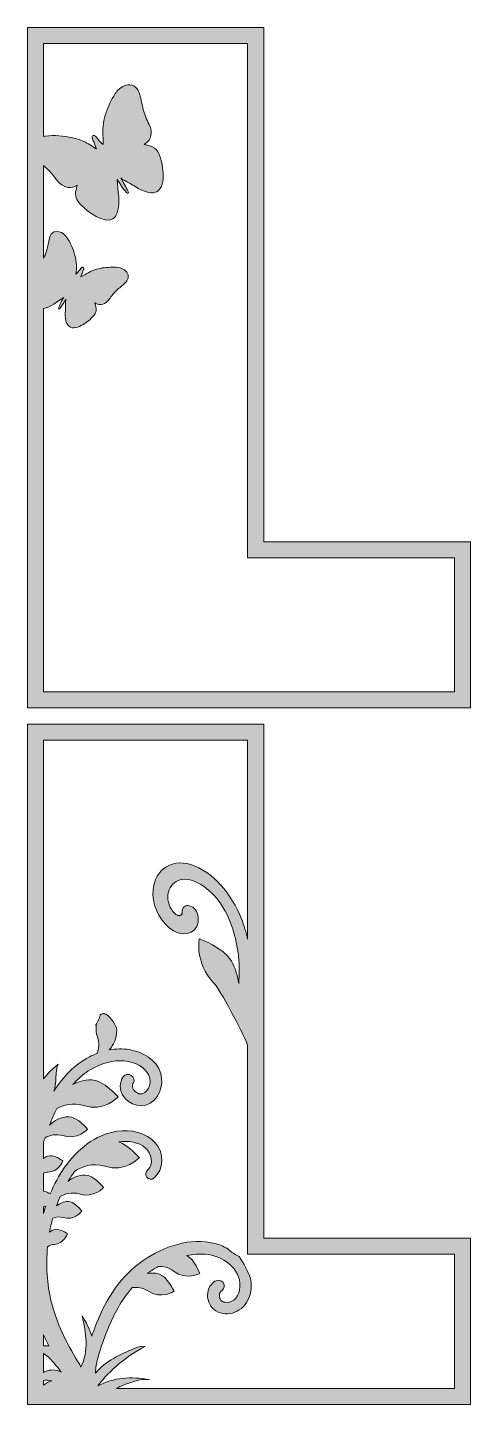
# Model space of a CAD drawing. Header units: millimetres. Extents: x 17 to 550, y -274 to -8.
# Drawn here: x 466.8 to 549.6, y -265.4 to -8.4 of the extents above; entities that cross this region are included whole.
import ezdxf

# ---------------------------------------------------------------- set-up
doc = ezdxf.new("R2010")
doc.units = ezdxf.units.MM
doc.header["$MEASUREMENT"] = 0
doc.layers.add('Layer 1', color=7, linetype='Continuous')
doc.layers.add('Layer 7', color=7, linetype='Continuous')

msp = doc.modelspace()

# ---------------------------------------------------------------- hatches: boundary and pattern name
at = {"layer": 'Layer 1'}
h = msp.add_hatch(color=1, dxfattribs=at)
h.dxf.hatch_style = 2
h.paths.add_polyline_path([(510.94, -234.33), (510.94, -138.36), (466.81, -138.36), (466.81, -265.36), (549.58, -265.36), (549.58, -234.33)])
edge = h.paths.add_edge_path()
edge.add_spline(control_points=[(469.81, -228.49), (469.96, -228.44), (470.09, -228.39), (470.22, -228.32), (470.07, -228.77), (469.94, -229.23), (469.81, -229.69), (469.81, -229.69), (469.81, -228.49), (469.81, -228.49)], knot_values=[0, 0, 0, 0, 1, 1, 1, 2, 2, 2, 3, 3, 3, 3], degree=3, periodic=1)
edge = h.paths.add_edge_path()
edge.add_spline(control_points=[(469.81, -252.38), (470.12, -253.06), (470.44, -253.74), (470.79, -254.41), (470.46, -254.39), (470.14, -254.39), (469.81, -254.41), (469.81, -254.41), (469.81, -252.38), (469.81, -252.38)], knot_values=[0, 0, 0, 0, 1, 1, 1, 2, 2, 2, 3, 3, 3, 3], degree=3, periodic=1)
edge = h.paths.add_edge_path()
edge.add_spline(control_points=[(469.81, -261.75), (469.81, -261.75), (469.81, -260.88), (469.81, -260.88), (470.32, -260.79), (470.84, -260.81), (471.33, -260.93), (470.78, -261.12), (470.27, -261.4), (469.81, -261.75)], knot_values=[0, 0, 0, 0, 1, 1, 1, 2, 2, 2, 3, 3, 3, 3], degree=3, periodic=1)
edge = h.paths.add_edge_path()
edge.add_spline(control_points=[(470.1, -259.22), (470, -259.26), (469.91, -259.32), (469.81, -259.37), (469.81, -259.37), (469.81, -255.84), (469.81, -255.84), (469.96, -255.96), (470.13, -256.09), (470.31, -256.23), (471.4, -257.08), (472.25, -258.2), (473.07, -259.31), (472.17, -258.83), (471.04, -258.79), (470.1, -259.22)], knot_values=[0, 0, 0, 0, 1, 1, 1, 2, 2, 2, 3, 3, 3, 4, 4, 4, 5, 5, 5, 5], degree=3, periodic=1)
edge = h.paths.add_edge_path()
edge.add_spline(control_points=[(546.58, -262.36), (546.58, -262.36), (483.37, -262.36), (483.37, -262.36), (483.69, -262.21), (484, -262.06), (484.32, -261.94), (485.74, -261.37), (487.96, -260.45), (489.52, -260.73), (486.29, -260.14), (482.81, -260.29), (479.96, -261.91), (482.3, -258.82), (485.35, -256.27), (488.82, -254.53), (488.18, -254.33), (487.5, -254.6), (486.88, -254.86), (484.18, -256), (481.41, -257.27), (479.5, -259.49), (479.5, -259.46), (479.5, -259.42), (479.5, -259.39), (479.55, -258.52), (479.71, -257.66), (479.92, -256.81), (480.47, -254.65), (481.29, -252.57), (482.16, -250.52), (483.24, -247.99), (484.59, -245.59), (486.36, -243.56), (487.25, -243.45), (488.33, -243.53), (489.32, -244.18), (491.81, -245.81), (494.22, -244.24), (494.22, -244.24), (494.22, -244.24), (492.89, -241.42), (491.35, -241), (490.61, -240.8), (489.9, -240.78), (489.24, -240.89), (489.28, -240.86), (489.32, -240.83), (489.36, -240.8), (489.95, -240.37), (490.57, -239.99), (491.21, -239.63), (492.1, -239.58), (493.17, -239.75), (494.11, -240.47), (496.46, -242.29), (498.99, -240.9), (498.99, -240.9), (498.99, -240.9), (497.99, -238.28), (496.6, -237.56), (497.72, -237.32), (498.87, -237.21), (500.02, -237.32), (503.18, -237.61), (506.63, -239.85), (506.51, -243.36), (506.46, -244.92), (505.4, -246.57), (503.75, -246.29), (503.43, -246.24), (503.19, -246.14), (502.95, -245.9), (502.97, -245.9), (502.8, -245.69), (502.78, -245.64), (502.85, -245.77), (502.71, -245.37), (502.7, -245.38), (502.68, -245.28), (502.66, -245.17), (502.66, -245.07), (502.66, -245.06), (502.66, -245), (502.66, -244.97), (502.67, -244.91), (502.67, -244.85), (502.68, -244.79), (502.69, -244.74), (502.7, -244.71), (502.7, -244.7), (502.7, -244.68), (502.71, -244.66), (502.72, -244.63), (502.75, -244.57), (502.77, -244.52), (502.8, -244.46), (502.81, -244.44), (502.83, -244.42), (502.84, -244.41), (502.89, -244.34), (502.94, -244.26), (503, -244.2), (503.02, -244.19), (503.05, -244.17), (503.09, -244.14), (503.57, -243.79), (503.7, -243.1), (503.35, -242.62), (502.99, -242.11), (502.33, -242.07), (501.83, -242.37), (500.79, -242.98), (500.33, -244.26), (500.47, -245.42), (500.61, -246.6), (501.33, -247.62), (502.42, -248.12), (503.53, -248.62), (504.88, -248.52), (505.96, -247.97), (507.15, -247.36), (507.97, -246.27), (508.35, -245), (508.66, -243.97), (508.69, -242.9), (508.48, -241.87), (507.94, -240.39), (507.28, -238.99), (506.37, -237.76), (505.88, -237.5), (505.39, -237.23), (504.94, -236.92), (504.67, -236.73), (504.43, -236.52), (504.21, -236.29), (503.45, -235.86), (502.63, -235.52), (501.77, -235.29), (497.23, -234.1), (492.2, -235.91), (488.45, -238.47), (484.3, -241.32), (481.52, -245.59), (479.71, -250.21), (479.4, -250.99), (479.09, -251.81), (478.8, -252.64), (478.44, -251.27), (477.74, -250.01), (477.02, -248.8), (477.39, -250.41), (477.72, -252.04), (477.75, -253.7), (477.79, -255.3), (477.52, -256.94), (476.79, -258.37), (476.75, -258.29), (476.71, -258.22), (476.66, -258.15), (476.56, -257.84), (476.37, -257.56), (476.16, -257.3), (474.08, -253.8), (472.22, -250.19), (471.26, -246.18), (470.45, -242.85), (470.23, -239.35), (470.56, -235.92), (470.9, -235.68), (471.31, -235.5), (471.79, -235.48), (473.61, -235.43), (474.28, -233.48), (474.28, -233.48), (474.28, -233.48), (472.63, -232.35), (471.71, -232.74), (471.41, -232.86), (471.15, -233.03), (470.93, -233.23), (471.09, -232.35), (471.28, -231.46), (471.52, -230.59), (472.08, -230.37), (472.74, -230.26), (473.42, -230.48), (475.47, -231.13), (476.97, -229.28), (476.97, -229.28), (476.97, -229.28), (475.56, -227.4), (474.38, -227.46), (473.55, -227.5), (472.83, -227.84), (472.23, -228.31), (472.44, -227.72), (472.68, -227.13), (472.93, -226.55), (473.79, -226.07), (475.06, -225.63), (476.45, -226.07), (479.18, -226.96), (481.04, -224.84), (481.04, -224.84), (481.04, -224.84), (479.09, -222.54), (477.55, -222.55), (476.26, -222.55), (475.2, -223.07), (474.36, -223.75), (474.63, -223.31), (474.91, -222.87), (475.21, -222.45), (475.36, -222.23), (475.51, -222.02), (475.67, -221.8), (476.83, -221.07), (478.91, -220.13), (481.23, -220.88), (485.12, -222.15), (487.72, -219.29), (487.72, -219.29), (487.72, -219.29), (485.77, -217.08), (483.85, -216.33), (485.6, -216.1), (487.53, -216.33), (488.88, -217.52), (489.97, -218.48), (490.42, -220.53), (489.31, -221.56), (488.92, -221.92), (488.74, -222.44), (489.08, -222.92), (489.36, -223.31), (490.04, -223.49), (490.44, -223.14), (492.35, -221.47), (492.37, -218.46), (490.74, -216.59), (488.99, -214.57), (486.1, -214), (483.53, -214.37), (479.45, -214.97), (476.06, -217.82), (473.75, -221.1), (472.67, -222.63), (471.77, -224.3), (471.05, -226.05), (470.69, -225.84), (470.24, -225.63), (469.81, -225.57), (469.81, -225.57), (469.81, -222.17), (469.81, -222.17), (470.06, -222.08), (470.32, -222.02), (470.61, -222.01), (472.65, -221.98), (473.43, -219.86), (473.43, -219.86), (473.43, -219.86), (471.6, -218.61), (470.56, -219.02), (470.28, -219.12), (470.04, -219.27), (469.81, -219.44), (469.81, -219.44), (469.81, -216.46), (469.81, -216.46), (469.9, -216.16), (470, -215.86), (470.09, -215.57), (470.95, -215.13), (472.14, -214.77), (473.42, -215.19), (476.15, -216.08), (478.02, -213.96), (478.02, -213.96), (478.02, -213.96), (476.07, -211.66), (474.52, -211.66), (473.01, -211.67), (471.82, -212.37), (470.93, -213.23), (471.33, -212.18), (471.78, -211.14), (472.29, -210.13), (473.5, -209.49), (475.3, -208.92), (477.26, -209.56), (481.15, -210.82), (483.75, -207.96), (483.75, -207.96), (483.75, -207.96), (480.94, -204.77), (478.75, -204.75), (477.4, -204.74), (476.25, -205.1), (475.26, -205.66), (476.12, -204.7), (477.07, -203.83), (478.17, -203.11), (479.94, -201.95), (482.02, -201.22), (484.15, -201.21), (486.1, -201.2), (488.3, -201.91), (489.31, -203.59), (489.53, -203.96), (489.65, -204.34), (489.69, -204.71), (489.73, -205.09), (489.71, -205.43), (489.59, -205.86), (489.4, -206.54), (488.93, -207.15), (488.24, -207.37), (488.22, -207.37), (488.2, -207.38), (488.19, -207.38), (488.14, -207.39), (488.08, -207.4), (488.03, -207.4), (488, -207.4), (487.93, -207.4), (487.89, -207.4), (487.83, -207.39), (487.76, -207.38), (487.7, -207.37), (487.67, -207.36), (487.52, -207.32), (487.51, -207.31), (487.43, -207.28), (487.36, -207.25), (487.29, -207.21), (487.27, -207.2), (487.12, -207.11), (487.11, -207.1), (487.05, -207.06), (487, -207.01), (486.94, -206.97), (486.93, -206.96), (486.83, -206.85), (486.8, -206.82), (486.73, -206.73), (486.65, -206.64), (486.59, -206.54), (486.57, -206.51), (486.56, -206.5), (486.55, -206.48), (486.54, -206.47), (486.54, -206.45), (486.53, -206.43), (486.49, -206.35), (486.47, -206.27), (486.44, -206.19), (486.43, -206.17), (486.43, -206.16), (486.42, -206.15), (486.42, -206.14), (486.42, -206.14), (486.42, -206.13), (486.41, -206.06), (486.4, -205.98), (486.4, -205.91), (486.41, -205.88), (486.42, -205.74), (486.42, -205.72), (486.42, -205.7), (486.42, -205.68), (486.42, -205.66), (486.43, -205.65), (486.44, -205.64), (486.45, -205.62), (486.5, -205.52), (486.54, -205.43), (486.6, -205.34), (487.25, -204.25), (485.39, -203.14), (484.7, -204.19), (484.34, -204.74), (484.13, -205.3), (484.14, -205.97), (484.16, -208.28), (486.71, -210.08), (488.9, -209.47), (491.35, -208.78), (492.36, -205.81), (491.71, -203.56), (490.97, -201.02), (488.28, -199.52), (485.81, -199.13), (484.58, -198.94), (483.31, -198.97), (482.08, -199.2), (482.89, -198.26), (483.52, -197.04), (483.47, -195.53), (483.43, -194.47), (482.33, -193.25), (481.6, -192.56), (481.54, -192.54), (481.47, -192.52), (481.41, -192.5), (481.32, -192.47), (481.23, -192.44), (481.13, -192.42), (481.1, -192.42), (481.02, -192.41), (480.98, -192.4), (480.93, -192.42), (480.75, -192.47), (480.76, -192.46), (480.7, -192.48), (480.63, -192.5), (480.57, -192.52), (480.51, -192.55), (480.47, -192.57), (480.42, -192.6), (480.42, -192.6), (480.42, -192.6), (480.41, -192.61), (480.4, -192.71), (480.37, -192.81), (480.35, -192.9), (480.18, -193.54), (479.82, -194.08), (479.49, -194.64), (479.56, -194.56), (479.63, -194.47), (479.71, -194.38), (479.57, -195.07), (479.57, -195.88), (479.9, -196.77), (480.31, -197.91), (480.13, -198.99), (479.81, -199.84), (479.32, -200.02), (478.84, -200.24), (478.38, -200.48), (475.54, -201.97), (473.4, -204.25), (471.74, -206.89), (472.28, -205.71), (471.95, -202.97), (472.55, -201.86), (472.08, -202.31), (470.85, -203.19), (469.81, -204.61), (469.81, -204.61), (469.81, -141.36), (469.81, -141.36), (469.81, -141.36), (507.94, -141.36), (507.94, -141.36), (507.94, -141.36), (507.94, -178.51), (507.94, -178.51), (507.65, -177.23), (507.27, -175.96), (506.78, -174.7), (505, -170.17), (501.49, -165.89), (497.31, -164.59), (493.35, -163.37), (490.16, -165.93), (490.24, -170.24), (490.29, -172.71), (491.86, -175.67), (494.12, -176.98), (496.4, -178.3), (499.04, -177.13), (498.71, -174.36), (498.6, -173.44), (497.94, -172.5), (497.09, -172.27), (496.26, -172.05), (495.63, -172.63), (495.68, -173.54), (495.68, -173.55), (495.68, -173.64), (495.68, -173.68), (495.68, -173.7), (495.67, -173.72), (495.67, -173.72), (495.66, -173.74), (495.66, -173.76), (495.66, -173.78), (495.63, -173.83), (495.56, -173.9), (495.65, -173.83), (495.66, -173.82), (495.66, -173.82), (495.66, -173.82), (495.66, -173.82), (495.66, -173.82), (495.66, -173.82), (495.65, -173.84), (495.51, -173.97), (495.46, -174.01), (495.39, -174.04), (495.32, -174.06), (495.25, -174.09), (495, -174.19), (495.16, -174.1), (495.23, -174.1), (495.16, -174.1), (495.09, -174.11), (495.02, -174.1), (495.01, -174.1), (495.01, -174.1), (495, -174.1), (494.94, -174.09), (494.89, -174.08), (494.83, -174.06), (494.82, -174.06), (494.81, -174.05), (494.8, -174.05), (494.72, -174.01), (494.63, -173.96), (494.55, -173.91), (494.56, -173.9), (494.28, -173.68), (494.22, -173.63), (493.88, -173.3), (493.47, -172.62), (493.3, -172.12), (493.23, -171.91), (493.18, -171.69), (493.12, -171.48), (493.11, -171.43), (493.05, -171.13), (493.05, -171.15), (492.99, -170.74), (493, -170.51), (493.05, -170.2), (493.24, -168.94), (493.98, -167.98), (494.97, -167.56), (495.98, -167.13), (497.29, -167.31), (498.59, -167.97), (501.72, -169.55), (503.98, -172.98), (505.11, -176.44), (506.26, -179.94), (506.56, -183.54), (506.27, -186.78), (506.11, -185.45), (505.7, -184.04), (504.9, -182.6), (503.49, -180.1), (498.9, -178.44), (498.9, -178.44), (498.9, -178.44), (498.01, -182.82), (501.59, -186.66), (502.85, -188.02), (506.85, -195.58), (507.94, -198.27), (507.94, -198.27), (507.94, -234.33), (507.94, -234.33), (507.94, -234.33), (507.94, -237.33), (507.94, -237.33), (507.94, -237.33), (510.94, -237.33), (510.94, -237.33), (510.94, -237.33), (546.58, -237.33), (546.58, -237.33), (546.58, -237.33), (546.58, -262.36), (546.58, -262.36)], knot_values=[0, 0, 0, 0, 1, 1, 1, 2, 2, 2, 3, 3, 3, 4, 4, 4, 5, 5, 5, 6, 6, 6, 7, 7, 7, 8, 8, 8, 9, 9, 9, 10, 10, 10, 11, 11, 11, 12, 12, 12, 13, 13, 13, 14, 14, 14, 15, 15, 15, 16, 16, 16, 17, 17, 17, 18, 18, 18, 19, 19, 19, 20, 20, 20, 21, 21, 21, 22, 22, 22, 23, 23, 23, 24, 24, 24, 25, 25, 25, 26, 26, 26, 27, 27, 27, 28, 28, 28, 29, 29, 29, 30, 30, 30, 31, 31, 31, 32, 32, 32, 33, 33, 33, 34, 34, 34, 35, 35, 35, 36, 36, 36, 37, 37, 37, 38, 38, 38, 39, 39, 39, 40, 40, 40, 41, 41, 41, 42, 42, 42, 43, 43, 43, 44, 44, 44, 45, 45, 45, 46, 46, 46, 47, 47, 47, 48, 48, 48, 49, 49, 49, 50, 50, 50, 51, 51, 51, 52, 52, 52, 53, 53, 53, 54, 54, 54, 55, 55, 55, 56, 56, 56, 57, 57, 57, 58, 58, 58, 59, 59, 59, 60, 60, 60, 61, 61, 61, 62, 62, 62, 63, 63, 63, 64, 64, 64, 65, 65, 65, 66, 66, 66, 67, 67, 67, 68, 68, 68, 69, 69, 69, 70, 70, 70, 71, 71, 71, 72, 72, 72, 73, 73, 73, 74, 74, 74, 75, 75, 75, 76, 76, 76, 77, 77, 77, 78, 78, 78, 79, 79, 79, 80, 80, 80, 81, 81, 81, 82, 82, 82, 83, 83, 83, 84, 84, 84, 85, 85, 85, 86, 86, 86, 87, 87, 87, 88, 88, 88, 89, 89, 89, 90, 90, 90, 91, 91, 91, 92, 92, 92, 93, 93, 93, 94, 94, 94, 95, 95, 95, 96, 96, 96, 97, 97, 97, 98, 98, 98, 99, 99, 99, 100, 100, 100, 101, 101, 101, 102, 102, 102, 103, 103, 103, 104, 104, 104, 105, 105, 105, 106, 106, 106, 107, 107, 107, 108, 108, 108, 109, 109, 109, 110, 110, 110, 111, 111, 111, 112, 112, 112, 113, 113, 113, 114, 114, 114, 115, 115, 115, 116, 116, 116, 117, 117, 117, 118, 118, 118, 119, 119, 119, 120, 120, 120, 121, 121, 121, 122, 122, 122, 123, 123, 123, 124, 124, 124, 125, 125, 125, 126, 126, 126, 127, 127, 127, 128, 128, 128, 129, 129, 129, 130, 130, 130, 131, 131, 131, 132, 132, 132, 133, 133, 133, 134, 134, 134, 135, 135, 135, 136, 136, 136, 137, 137, 137, 138, 138, 138, 139, 139, 139, 140, 140, 140, 141, 141, 141, 142, 142, 142, 143, 143, 143, 144, 144, 144, 145, 145, 145, 146, 146, 146, 147, 147, 147, 148, 148, 148, 149, 149, 149, 150, 150, 150, 151, 151, 151, 152, 152, 152, 153, 153, 153, 154, 154, 154, 155, 155, 155, 156, 156, 156, 157, 157, 157, 158, 158, 158, 159, 159, 159, 160, 160, 160, 161, 161, 161, 162, 162, 162, 163, 163, 163, 164, 164, 164, 165, 165, 165, 166, 166, 166, 167, 167, 167, 168, 168, 168, 169, 169, 169, 170, 170, 170, 171, 171, 171, 172, 172, 172, 173, 173, 173, 174, 174, 174, 175, 175, 175, 176, 176, 176, 177, 177, 177, 178, 178, 178, 179, 179, 179, 180, 180, 180, 181, 181, 181, 182, 182, 182, 183, 183, 183, 184, 184, 184, 185, 185, 185, 186, 186, 186, 187, 187, 187, 188, 188, 188, 189, 189, 189, 190, 190, 190, 191, 191, 191, 192, 192, 192, 192], degree=3, periodic=1)
at = {"layer": 'Layer 7'}
h = msp.add_hatch(color=1, dxfattribs=at)
h.dxf.hatch_style = 2
h.paths.add_polyline_path([(510.94, -104.33), (510.94, -8.36), (466.81, -8.36), (466.81, -135.36), (549.58, -135.36), (549.58, -104.33)])
edge = h.paths.add_edge_path()
edge.add_spline(control_points=[(546.58, -132.36), (546.58, -132.36), (469.81, -132.36), (469.81, -132.36), (469.81, -132.36), (469.81, -60.82), (469.81, -60.82), (471.2, -60.54), (472.27, -59.5), (473.57, -58.77), (473.21, -59.4), (472.85, -59.97), (472.64, -60.67), (472.61, -60.77), (472.6, -60.9), (472.68, -60.92), (472.74, -60.93), (472.81, -60.86), (472.86, -60.79), (473.27, -60.24), (473.65, -59.66), (474.01, -59.08), (473.84, -59.35), (473.93, -60.38), (473.92, -60.72), (473.88, -61.34), (473.82, -61.98), (473.88, -62.58), (473.96, -63.33), (474.25, -64.05), (474.84, -64.31), (475.24, -64.48), (475.72, -64.43), (476.19, -64.27), (477.08, -63.96), (477.98, -63.35), (478.73, -62.63), (479.62, -61.79), (479.8, -61.18), (479.52, -60.14), (479.49, -60.02), (479.45, -59.91), (479.39, -59.73), (479.49, -59.78), (479.55, -59.8), (479.6, -59.84), (480.37, -60.29), (481.4, -60.02), (482.07, -59.07), (482.48, -58.49), (482.95, -57.91), (483.45, -57.43), (483.96, -56.96), (484.52, -56.58), (485.01, -56.08), (485.27, -55.81), (485.53, -55.49), (485.61, -55.12), (485.71, -54.71), (485.58, -54.33), (485.38, -54.05), (485.31, -53.94), (485.22, -53.85), (485.13, -53.76), (484.85, -53.5), (484.51, -53.33), (484.14, -53.23), (483.65, -53.1), (483.12, -53.08), (482.59, -53.09), (481.63, -53.11), (480.66, -53.21), (479.68, -53.48), (479.19, -53.62), (478.71, -53.83), (478.24, -54.08), (477.78, -54.32), (477.27, -54.73), (476.79, -54.89), (476.86, -54.46), (477.13, -53.95), (477.29, -53.53), (477.31, -53.47), (477.33, -53.41), (477.33, -53.35), (477.33, -53.27), (477.28, -53.21), (477.22, -53.16), (477.18, -53.13), (477.13, -53.09), (477.07, -53.1), (476.9, -53.1), (476.64, -53.5), (476.53, -53.64), (476.31, -53.89), (476.09, -54.14), (475.87, -54.4), (475.85, -54.42), (475.88, -54.09), (475.89, -54.08), (475.91, -53.92), (475.93, -53.77), (475.94, -53.61), (475.97, -53.29), (475.98, -52.98), (475.96, -52.67), (475.94, -52.04), (475.83, -51.45), (475.67, -50.88), (475.34, -49.68), (474.85, -48.51), (474.17, -47.58), (473.89, -47.19), (473.57, -46.85), (473.16, -46.63), (472.64, -46.35), (471.9, -46.27), (471.31, -46.82), (471.31, -46.82), (470.99, -47.37), (470.99, -47.37), (470.82, -48.14), (470.67, -48.91), (470.47, -49.68), (470.33, -50.19), (470.16, -50.72), (469.91, -51.19), (469.88, -51.27), (469.84, -51.34), (469.81, -51.41), (469.81, -51.41), (469.81, -34.1), (469.81, -34.1), (469.99, -34.26), (470.16, -34.42), (470.33, -34.58), (470.87, -35.08), (471.4, -35.64), (471.83, -36.26), (472.94, -37.85), (474.51, -38.85), (476.1, -37.79), (476.02, -38.13), (475.96, -38.42), (475.88, -38.69), (475.59, -39.68), (475.95, -40.6), (476.72, -41.41), (478.11, -42.87), (481.16, -45.02), (482.76, -44.08), (483.14, -43.85), (483.38, -43.42), (483.54, -42.97), (484.26, -41), (483.63, -38.91), (483.57, -36.74), (484.11, -37.59), (484.59, -38.42), (485.31, -39.14), (485.41, -39.23), (485.55, -39.34), (485.63, -39.25), (485.69, -39.18), (485.64, -39.05), (485.59, -38.94), (485.18, -38.08), (484.73, -37.23), (484.24, -36.4), (484.47, -36.78), (485.8, -37.35), (486.2, -37.59), (486.95, -38.05), (487.7, -38.54), (488.48, -38.86), (489.45, -39.26), (490.52, -39.38), (491.23, -38.82), (491.71, -38.44), (491.97, -37.81), (492.07, -37.13), (492.28, -35.82), (492.11, -34.32), (491.73, -32.92), (491.28, -31.27), (490.64, -30.65), (489.18, -30.31), (489.01, -30.27), (488.85, -30.24), (488.59, -30.19), (488.72, -30.1), (488.79, -30.05), (488.86, -30), (489.93, -29.36), (490.27, -27.91), (489.55, -26.46), (489.1, -25.57), (488.69, -24.62), (488.44, -23.68), (488.18, -22.74), (488.08, -21.8), (487.79, -20.87), (487.63, -20.37), (487.4, -19.84), (487.01, -19.49), (486.57, -19.1), (486.01, -19.01), (485.54, -19.07), (485.35, -19.1), (485.18, -19.14), (485.01, -19.19), (484.51, -19.37), (484.08, -19.68), (483.71, -20.06), (483.22, -20.58), (482.85, -21.22), (482.51, -21.88), (481.9, -23.07), (481.39, -24.34), (481.08, -25.73), (480.93, -26.42), (480.88, -27.15), (480.87, -27.89), (480.87, -28.63), (481.03, -29.52), (480.92, -30.22), (480.43, -29.84), (479.98, -29.18), (479.56, -28.7), (479.5, -28.64), (479.45, -28.58), (479.38, -28.54), (479.27, -28.48), (479.16, -28.51), (479.07, -28.54), (479, -28.57), (478.93, -28.61), (478.89, -28.69), (478.78, -28.89), (479.11, -29.48), (479.2, -29.72), (479.36, -30.15), (479.53, -30.59), (479.7, -31.03), (479.71, -31.07), (479.33, -30.8), (479.32, -30.79), (479.14, -30.66), (478.96, -30.54), (478.78, -30.42), (478.41, -30.17), (478.02, -29.96), (477.63, -29.77), (476.84, -29.39), (476.04, -29.13), (475.24, -28.95), (473.54, -28.57), (471.78, -28.41), (470.18, -28.63), (470.06, -28.65), (469.93, -28.67), (469.81, -28.69), (469.81, -28.69), (469.81, -11.36), (469.81, -11.36), (469.81, -11.36), (507.94, -11.36), (507.94, -11.36), (507.94, -11.36), (507.94, -104.33), (507.94, -104.33), (507.94, -104.33), (507.94, -107.33), (507.94, -107.33), (507.94, -107.33), (510.94, -107.33), (510.94, -107.33), (510.94, -107.33), (546.58, -107.33), (546.58, -107.33), (546.58, -107.33), (546.58, -132.36), (546.58, -132.36)], knot_values=[0, 0, 0, 0, 1, 1, 1, 2, 2, 2, 3, 3, 3, 4, 4, 4, 5, 5, 5, 6, 6, 6, 7, 7, 7, 8, 8, 8, 9, 9, 9, 10, 10, 10, 11, 11, 11, 12, 12, 12, 13, 13, 13, 14, 14, 14, 15, 15, 15, 16, 16, 16, 17, 17, 17, 18, 18, 18, 19, 19, 19, 20, 20, 20, 21, 21, 21, 22, 22, 22, 23, 23, 23, 24, 24, 24, 25, 25, 25, 26, 26, 26, 27, 27, 27, 28, 28, 28, 29, 29, 29, 30, 30, 30, 31, 31, 31, 32, 32, 32, 33, 33, 33, 34, 34, 34, 35, 35, 35, 36, 36, 36, 37, 37, 37, 38, 38, 38, 39, 39, 39, 40, 40, 40, 41, 41, 41, 42, 42, 42, 43, 43, 43, 44, 44, 44, 45, 45, 45, 46, 46, 46, 47, 47, 47, 48, 48, 48, 49, 49, 49, 50, 50, 50, 51, 51, 51, 52, 52, 52, 53, 53, 53, 54, 54, 54, 55, 55, 55, 56, 56, 56, 57, 57, 57, 58, 58, 58, 59, 59, 59, 60, 60, 60, 61, 61, 61, 62, 62, 62, 63, 63, 63, 64, 64, 64, 65, 65, 65, 66, 66, 66, 67, 67, 67, 68, 68, 68, 69, 69, 69, 70, 70, 70, 71, 71, 71, 72, 72, 72, 73, 73, 73, 74, 74, 74, 75, 75, 75, 76, 76, 76, 77, 77, 77, 78, 78, 78, 79, 79, 79, 80, 80, 80, 81, 81, 81, 82, 82, 82, 83, 83, 83, 84, 84, 84, 85, 85, 85, 86, 86, 86, 87, 87, 87, 88, 88, 88, 89, 89, 89, 90, 90, 90, 91, 91, 91, 92, 92, 92, 93, 93, 93, 94, 94, 94, 94], degree=3, periodic=1)

# ---------------------------------------------------------------- linework, layer by layer
at = {"layer": 'Layer 1', "lineweight": 0}
msp.add_lwpolyline([(510.94, -234.33), (510.94, -138.36), (466.81, -138.36), (466.81, -265.36), (549.58, -265.36), (549.58, -234.33), (510.94, -234.33)], dxfattribs=at)
for points, knots in [([(546.58, -262.36), (546.58, -262.36), (483.37, -262.36), (483.37, -262.36), (483.69, -262.21), (484, -262.06), (484.32, -261.94), (485.74, -261.37), (487.96, -260.45), (489.52, -260.73), (486.29, -260.14), (482.81, -260.29), (479.96, -261.91), (482.3, -258.82), (485.35, -256.27), (488.82, -254.53), (488.18, -254.33), (487.5, -254.6), (486.88, -254.86), (484.18, -256), (481.41, -257.27), (479.5, -259.49), (479.5, -259.46), (479.5, -259.42), (479.5, -259.39), (479.55, -258.52), (479.71, -257.66), (479.92, -256.81), (480.47, -254.65), (481.29, -252.57), (482.16, -250.52), (483.24, -247.99), (484.59, -245.59), (486.36, -243.56), (487.25, -243.45), (488.33, -243.53), (489.32, -244.18), (491.81, -245.81), (494.22, -244.24), (494.22, -244.24), (494.22, -244.24), (492.89, -241.42), (491.35, -241), (490.61, -240.8), (489.9, -240.78), (489.24, -240.89), (489.28, -240.86), (489.32, -240.83), (489.36, -240.8), (489.95, -240.37), (490.57, -239.99), (491.21, -239.63), (492.1, -239.58), (493.17, -239.75), (494.11, -240.47), (496.46, -242.29), (498.99, -240.9), (498.99, -240.9), (498.99, -240.9), (497.99, -238.28), (496.6, -237.56), (497.72, -237.32), (498.87, -237.21), (500.02, -237.32), (503.18, -237.61), (506.63, -239.85), (506.51, -243.36), (506.46, -244.92), (505.4, -246.57), (503.75, -246.29), (503.43, -246.24), (503.19, -246.14), (502.95, -245.9), (502.97, -245.9), (502.8, -245.69), (502.78, -245.64), (502.85, -245.77), (502.71, -245.37), (502.7, -245.38), (502.68, -245.28), (502.66, -245.17), (502.66, -245.07), (502.66, -245.06), (502.66, -245), (502.66, -244.97), (502.67, -244.91), (502.67, -244.85), (502.68, -244.79), (502.69, -244.74), (502.7, -244.71), (502.7, -244.7), (502.7, -244.68), (502.71, -244.66), (502.72, -244.63), (502.75, -244.57), (502.77, -244.52), (502.8, -244.46), (502.81, -244.44), (502.83, -244.42), (502.84, -244.41), (502.89, -244.34), (502.94, -244.26), (503, -244.2), (503.02, -244.19), (503.05, -244.17), (503.09, -244.14), (503.57, -243.79), (503.7, -243.1), (503.35, -242.62), (502.99, -242.11), (502.33, -242.07), (501.83, -242.37), (500.79, -242.98), (500.33, -244.26), (500.47, -245.42), (500.61, -246.6), (501.33, -247.62), (502.42, -248.12), (503.53, -248.62), (504.88, -248.52), (505.96, -247.97), (507.15, -247.36), (507.97, -246.27), (508.35, -245), (508.66, -243.97), (508.69, -242.9), (508.48, -241.87), (507.94, -240.39), (507.28, -238.99), (506.37, -237.76), (505.88, -237.5), (505.39, -237.23), (504.94, -236.92), (504.67, -236.73), (504.43, -236.52), (504.21, -236.29), (503.45, -235.86), (502.63, -235.52), (501.77, -235.29), (497.23, -234.1), (492.2, -235.91), (488.45, -238.47), (484.3, -241.32), (481.52, -245.59), (479.71, -250.21), (479.4, -250.99), (479.09, -251.81), (478.8, -252.64), (478.44, -251.27), (477.74, -250.01), (477.02, -248.8), (477.39, -250.41), (477.72, -252.04), (477.75, -253.7), (477.79, -255.3), (477.52, -256.94), (476.79, -258.37), (476.75, -258.29), (476.71, -258.22), (476.66, -258.15), (476.56, -257.84), (476.37, -257.56), (476.16, -257.3), (474.08, -253.8), (472.22, -250.19), (471.26, -246.18), (470.45, -242.85), (470.23, -239.35), (470.56, -235.92), (470.9, -235.68), (471.31, -235.5), (471.79, -235.48), (473.61, -235.43), (474.28, -233.48), (474.28, -233.48), (474.28, -233.48), (472.63, -232.35), (471.71, -232.74), (471.41, -232.86), (471.15, -233.03), (470.93, -233.23), (471.09, -232.35), (471.28, -231.46), (471.52, -230.59), (472.08, -230.37), (472.74, -230.26), (473.42, -230.48), (475.47, -231.13), (476.97, -229.28), (476.97, -229.28), (476.97, -229.28), (475.56, -227.4), (474.38, -227.46), (473.55, -227.5), (472.83, -227.84), (472.23, -228.31), (472.44, -227.72), (472.68, -227.13), (472.93, -226.55), (473.79, -226.07), (475.06, -225.63), (476.45, -226.07), (479.18, -226.96), (481.04, -224.84), (481.04, -224.84), (481.04, -224.84), (479.09, -222.54), (477.55, -222.55), (476.26, -222.55), (475.2, -223.07), (474.36, -223.75), (474.63, -223.31), (474.91, -222.87), (475.21, -222.45), (475.36, -222.23), (475.51, -222.02), (475.67, -221.8), (476.83, -221.07), (478.91, -220.13), (481.23, -220.88), (485.12, -222.15), (487.72, -219.29), (487.72, -219.29), (487.72, -219.29), (485.77, -217.08), (483.85, -216.33), (485.6, -216.1), (487.53, -216.33), (488.88, -217.52), (489.97, -218.48), (490.42, -220.53), (489.31, -221.56), (488.92, -221.92), (488.74, -222.44), (489.08, -222.92), (489.36, -223.31), (490.04, -223.49), (490.44, -223.14), (492.35, -221.47), (492.37, -218.46), (490.74, -216.59), (488.99, -214.57), (486.1, -214), (483.53, -214.37), (479.45, -214.97), (476.06, -217.82), (473.75, -221.1), (472.67, -222.63), (471.77, -224.3), (471.05, -226.05), (470.69, -225.84), (470.24, -225.63), (469.81, -225.57), (469.81, -225.57), (469.81, -222.17), (469.81, -222.17), (470.06, -222.08), (470.32, -222.02), (470.61, -222.01), (472.65, -221.98), (473.43, -219.86), (473.43, -219.86), (473.43, -219.86), (471.6, -218.61), (470.56, -219.02), (470.28, -219.12), (470.04, -219.27), (469.81, -219.44), (469.81, -219.44), (469.81, -216.46), (469.81, -216.46), (469.9, -216.16), (470, -215.86), (470.09, -215.57), (470.95, -215.13), (472.14, -214.77), (473.42, -215.19), (476.15, -216.08), (478.02, -213.96), (478.02, -213.96), (478.02, -213.96), (476.07, -211.66), (474.52, -211.66), (473.01, -211.67), (471.82, -212.37), (470.93, -213.23), (471.33, -212.18), (471.78, -211.14), (472.29, -210.13), (473.5, -209.49), (475.3, -208.92), (477.26, -209.56), (481.15, -210.82), (483.75, -207.96), (483.75, -207.96), (483.75, -207.96), (480.94, -204.77), (478.75, -204.75), (477.4, -204.74), (476.25, -205.1), (475.26, -205.66), (476.12, -204.7), (477.07, -203.83), (478.17, -203.11), (479.94, -201.95), (482.02, -201.22), (484.15, -201.21), (486.1, -201.2), (488.3, -201.91), (489.31, -203.59), (489.53, -203.96), (489.65, -204.34), (489.69, -204.71), (489.73, -205.09), (489.71, -205.43), (489.59, -205.86), (489.4, -206.54), (488.93, -207.15), (488.24, -207.37), (488.22, -207.37), (488.2, -207.38), (488.19, -207.38), (488.14, -207.39), (488.08, -207.4), (488.03, -207.4), (488, -207.4), (487.93, -207.4), (487.89, -207.4), (487.83, -207.39), (487.76, -207.38), (487.7, -207.37), (487.67, -207.36), (487.52, -207.32), (487.51, -207.31), (487.43, -207.28), (487.36, -207.25), (487.29, -207.21), (487.27, -207.2), (487.12, -207.11), (487.11, -207.1), (487.05, -207.06), (487, -207.01), (486.94, -206.97), (486.93, -206.96), (486.83, -206.85), (486.8, -206.82), (486.73, -206.73), (486.65, -206.64), (486.59, -206.54), (486.57, -206.51), (486.56, -206.5), (486.55, -206.48), (486.54, -206.47), (486.54, -206.45), (486.53, -206.43), (486.49, -206.35), (486.47, -206.27), (486.44, -206.19), (486.43, -206.17), (486.43, -206.16), (486.42, -206.15), (486.42, -206.14), (486.42, -206.14), (486.42, -206.13), (486.41, -206.06), (486.4, -205.98), (486.4, -205.91), (486.41, -205.88), (486.42, -205.74), (486.42, -205.72), (486.42, -205.7), (486.42, -205.68), (486.42, -205.66), (486.43, -205.65), (486.44, -205.64), (486.45, -205.62), (486.5, -205.52), (486.54, -205.43), (486.6, -205.34), (487.25, -204.25), (485.39, -203.14), (484.7, -204.19), (484.34, -204.74), (484.13, -205.3), (484.14, -205.97), (484.16, -208.28), (486.71, -210.08), (488.9, -209.47), (491.35, -208.78), (492.36, -205.81), (491.71, -203.56), (490.97, -201.02), (488.28, -199.52), (485.81, -199.13), (484.58, -198.94), (483.31, -198.97), (482.08, -199.2), (482.89, -198.26), (483.52, -197.04), (483.47, -195.53), (483.43, -194.47), (482.33, -193.25), (481.6, -192.56), (481.54, -192.54), (481.47, -192.52), (481.41, -192.5), (481.32, -192.47), (481.23, -192.44), (481.13, -192.42), (481.1, -192.42), (481.02, -192.41), (480.98, -192.4), (480.93, -192.42), (480.75, -192.47), (480.76, -192.46), (480.7, -192.48), (480.63, -192.5), (480.57, -192.52), (480.51, -192.55), (480.47, -192.57), (480.42, -192.6), (480.42, -192.6), (480.42, -192.6), (480.41, -192.61), (480.4, -192.71), (480.37, -192.81), (480.35, -192.9), (480.18, -193.54), (479.82, -194.08), (479.49, -194.64), (479.56, -194.56), (479.63, -194.47), (479.71, -194.38), (479.57, -195.07), (479.57, -195.88), (479.9, -196.77), (480.31, -197.91), (480.13, -198.99), (479.81, -199.84), (479.32, -200.02), (478.84, -200.24), (478.38, -200.48), (475.54, -201.97), (473.4, -204.25), (471.74, -206.89), (472.28, -205.71), (471.95, -202.97), (472.55, -201.86), (472.08, -202.31), (470.85, -203.19), (469.81, -204.61), (469.81, -204.61), (469.81, -141.36), (469.81, -141.36), (469.81, -141.36), (507.94, -141.36), (507.94, -141.36), (507.94, -141.36), (507.94, -178.51), (507.94, -178.51), (507.65, -177.23), (507.27, -175.96), (506.78, -174.7), (505, -170.17), (501.49, -165.89), (497.31, -164.59), (493.35, -163.37), (490.16, -165.93), (490.24, -170.24), (490.29, -172.71), (491.86, -175.67), (494.12, -176.98), (496.4, -178.3), (499.04, -177.13), (498.71, -174.36), (498.6, -173.44), (497.94, -172.5), (497.09, -172.27), (496.26, -172.05), (495.63, -172.63), (495.68, -173.54), (495.68, -173.55), (495.68, -173.64), (495.68, -173.68), (495.68, -173.7), (495.67, -173.72), (495.67, -173.72), (495.66, -173.74), (495.66, -173.76), (495.66, -173.78), (495.63, -173.83), (495.56, -173.9), (495.65, -173.83), (495.66, -173.82), (495.66, -173.82), (495.66, -173.82), (495.66, -173.82), (495.66, -173.82), (495.66, -173.82), (495.65, -173.84), (495.51, -173.97), (495.46, -174.01), (495.39, -174.04), (495.32, -174.06), (495.25, -174.09), (495, -174.19), (495.16, -174.1), (495.23, -174.1), (495.16, -174.1), (495.09, -174.11), (495.02, -174.1), (495.01, -174.1), (495.01, -174.1), (495, -174.1), (494.94, -174.09), (494.89, -174.08), (494.83, -174.06), (494.82, -174.06), (494.81, -174.05), (494.8, -174.05), (494.72, -174.01), (494.63, -173.96), (494.55, -173.91), (494.56, -173.9), (494.28, -173.68), (494.22, -173.63), (493.88, -173.3), (493.47, -172.62), (493.3, -172.12), (493.23, -171.91), (493.18, -171.69), (493.12, -171.48), (493.11, -171.43), (493.05, -171.13), (493.05, -171.15), (492.99, -170.74), (493, -170.51), (493.05, -170.2), (493.24, -168.94), (493.98, -167.98), (494.97, -167.56), (495.98, -167.13), (497.29, -167.31), (498.59, -167.97), (501.72, -169.55), (503.98, -172.98), (505.11, -176.44), (506.26, -179.94), (506.56, -183.54), (506.27, -186.78), (506.11, -185.45), (505.7, -184.04), (504.9, -182.6), (503.49, -180.1), (498.9, -178.44), (498.9, -178.44), (498.9, -178.44), (498.01, -182.82), (501.59, -186.66), (502.85, -188.02), (506.85, -195.58), (507.94, -198.27), (507.94, -198.27), (507.94, -234.33), (507.94, -234.33), (507.94, -234.33), (507.94, -237.33), (507.94, -237.33), (507.94, -237.33), (510.94, -237.33), (510.94, -237.33), (510.94, -237.33), (546.58, -237.33), (546.58, -237.33), (546.58, -237.33), (546.58, -262.36), (546.58, -262.36)], [0, 0, 0, 0, 1, 1, 1, 2, 2, 2, 3, 3, 3, 4, 4, 4, 5, 5, 5, 6, 6, 6, 7, 7, 7, 8, 8, 8, 9, 9, 9, 10, 10, 10, 11, 11, 11, 12, 12, 12, 13, 13, 13, 14, 14, 14, 15, 15, 15, 16, 16, 16, 17, 17, 17, 18, 18, 18, 19, 19, 19, 20, 20, 20, 21, 21, 21, 22, 22, 22, 23, 23, 23, 24, 24, 24, 25, 25, 25, 26, 26, 26, 27, 27, 27, 28, 28, 28, 29, 29, 29, 30, 30, 30, 31, 31, 31, 32, 32, 32, 33, 33, 33, 34, 34, 34, 35, 35, 35, 36, 36, 36, 37, 37, 37, 38, 38, 38, 39, 39, 39, 40, 40, 40, 41, 41, 41, 42, 42, 42, 43, 43, 43, 44, 44, 44, 45, 45, 45, 46, 46, 46, 47, 47, 47, 48, 48, 48, 49, 49, 49, 50, 50, 50, 51, 51, 51, 52, 52, 52, 53, 53, 53, 54, 54, 54, 55, 55, 55, 56, 56, 56, 57, 57, 57, 58, 58, 58, 59, 59, 59, 60, 60, 60, 61, 61, 61, 62, 62, 62, 63, 63, 63, 64, 64, 64, 65, 65, 65, 66, 66, 66, 67, 67, 67, 68, 68, 68, 69, 69, 69, 70, 70, 70, 71, 71, 71, 72, 72, 72, 73, 73, 73, 74, 74, 74, 75, 75, 75, 76, 76, 76, 77, 77, 77, 78, 78, 78, 79, 79, 79, 80, 80, 80, 81, 81, 81, 82, 82, 82, 83, 83, 83, 84, 84, 84, 85, 85, 85, 86, 86, 86, 87, 87, 87, 88, 88, 88, 89, 89, 89, 90, 90, 90, 91, 91, 91, 92, 92, 92, 93, 93, 93, 94, 94, 94, 95, 95, 95, 96, 96, 96, 97, 97, 97, 98, 98, 98, 99, 99, 99, 100, 100, 100, 101, 101, 101, 102, 102, 102, 103, 103, 103, 104, 104, 104, 105, 105, 105, 106, 106, 106, 107, 107, 107, 108, 108, 108, 109, 109, 109, 110, 110, 110, 111, 111, 111, 112, 112, 112, 113, 113, 113, 114, 114, 114, 115, 115, 115, 116, 116, 116, 117, 117, 117, 118, 118, 118, 119, 119, 119, 120, 120, 120, 121, 121, 121, 122, 122, 122, 123, 123, 123, 124, 124, 124, 125, 125, 125, 126, 126, 126, 127, 127, 127, 128, 128, 128, 129, 129, 129, 130, 130, 130, 131, 131, 131, 132, 132, 132, 133, 133, 133, 134, 134, 134, 135, 135, 135, 136, 136, 136, 137, 137, 137, 138, 138, 138, 139, 139, 139, 140, 140, 140, 141, 141, 141, 142, 142, 142, 143, 143, 143, 144, 144, 144, 145, 145, 145, 146, 146, 146, 147, 147, 147, 148, 148, 148, 149, 149, 149, 150, 150, 150, 151, 151, 151, 152, 152, 152, 153, 153, 153, 154, 154, 154, 155, 155, 155, 156, 156, 156, 157, 157, 157, 158, 158, 158, 159, 159, 159, 160, 160, 160, 161, 161, 161, 162, 162, 162, 163, 163, 163, 164, 164, 164, 165, 165, 165, 166, 166, 166, 167, 167, 167, 168, 168, 168, 169, 169, 169, 170, 170, 170, 171, 171, 171, 172, 172, 172, 173, 173, 173, 174, 174, 174, 175, 175, 175, 176, 176, 176, 177, 177, 177, 178, 178, 178, 179, 179, 179, 180, 180, 180, 181, 181, 181, 182, 182, 182, 183, 183, 183, 184, 184, 184, 185, 185, 185, 186, 186, 186, 187, 187, 187, 188, 188, 188, 189, 189, 189, 190, 190, 190, 191, 191, 191, 192, 192, 192, 192]), ([(469.81, -228.49), (469.96, -228.44), (470.09, -228.39), (470.22, -228.32), (470.07, -228.77), (469.94, -229.23), (469.81, -229.69), (469.81, -229.69), (469.81, -228.49), (469.81, -228.49)], [0, 0, 0, 0, 1, 1, 1, 2, 2, 2, 3, 3, 3, 3]), ([(469.81, -252.38), (470.12, -253.06), (470.44, -253.74), (470.79, -254.41), (470.46, -254.39), (470.14, -254.39), (469.81, -254.41), (469.81, -254.41), (469.81, -252.38), (469.81, -252.38)], [0, 0, 0, 0, 1, 1, 1, 2, 2, 2, 3, 3, 3, 3]), ([(470.1, -259.22), (470, -259.26), (469.91, -259.32), (469.81, -259.37), (469.81, -259.37), (469.81, -255.84), (469.81, -255.84), (469.96, -255.96), (470.13, -256.09), (470.31, -256.23), (471.4, -257.08), (472.25, -258.2), (473.07, -259.31), (472.17, -258.83), (471.04, -258.79), (470.1, -259.22)], [0, 0, 0, 0, 1, 1, 1, 2, 2, 2, 3, 3, 3, 4, 4, 4, 5, 5, 5, 5]), ([(469.81, -261.75), (469.81, -261.75), (469.81, -260.88), (469.81, -260.88), (470.32, -260.79), (470.84, -260.81), (471.33, -260.93), (470.78, -261.12), (470.27, -261.4), (469.81, -261.75)], [0, 0, 0, 0, 1, 1, 1, 2, 2, 2, 3, 3, 3, 3])]:
    msp.add_open_spline(points, degree=3, knots=knots, dxfattribs=at)
at = {"layer": 'Layer 7', "lineweight": 0}
msp.add_lwpolyline([(510.94, -104.33), (510.94, -8.36), (466.81, -8.36), (466.81, -135.36), (549.58, -135.36), (549.58, -104.33), (510.94, -104.33)], dxfattribs=at)
msp.add_open_spline([(546.58, -132.36), (546.58, -132.36), (469.81, -132.36), (469.81, -132.36), (469.81, -132.36), (469.81, -60.82), (469.81, -60.82), (471.2, -60.54), (472.27, -59.5), (473.57, -58.77), (473.21, -59.4), (472.85, -59.97), (472.64, -60.67), (472.61, -60.77), (472.6, -60.9), (472.68, -60.92), (472.74, -60.93), (472.81, -60.86), (472.86, -60.79), (473.27, -60.24), (473.65, -59.66), (474.01, -59.08), (473.84, -59.35), (473.93, -60.38), (473.92, -60.72), (473.88, -61.34), (473.82, -61.98), (473.88, -62.58), (473.96, -63.33), (474.25, -64.05), (474.84, -64.31), (475.24, -64.48), (475.72, -64.43), (476.19, -64.27), (477.08, -63.96), (477.98, -63.35), (478.73, -62.63), (479.62, -61.79), (479.8, -61.18), (479.52, -60.14), (479.49, -60.02), (479.45, -59.91), (479.39, -59.73), (479.49, -59.78), (479.55, -59.8), (479.6, -59.84), (480.37, -60.29), (481.4, -60.02), (482.07, -59.07), (482.48, -58.49), (482.95, -57.91), (483.45, -57.43), (483.96, -56.96), (484.52, -56.58), (485.01, -56.08), (485.27, -55.81), (485.53, -55.49), (485.61, -55.12), (485.71, -54.71), (485.58, -54.33), (485.38, -54.05), (485.31, -53.94), (485.22, -53.85), (485.13, -53.76), (484.85, -53.5), (484.51, -53.33), (484.14, -53.23), (483.65, -53.1), (483.12, -53.08), (482.59, -53.09), (481.63, -53.11), (480.66, -53.21), (479.68, -53.48), (479.19, -53.62), (478.71, -53.83), (478.24, -54.08), (477.78, -54.32), (477.27, -54.73), (476.79, -54.89), (476.86, -54.46), (477.13, -53.95), (477.29, -53.53), (477.31, -53.47), (477.33, -53.41), (477.33, -53.35), (477.33, -53.27), (477.28, -53.21), (477.22, -53.16), (477.18, -53.13), (477.13, -53.09), (477.07, -53.1), (476.9, -53.1), (476.64, -53.5), (476.53, -53.64), (476.31, -53.89), (476.09, -54.14), (475.87, -54.4), (475.85, -54.42), (475.88, -54.09), (475.89, -54.08), (475.91, -53.92), (475.93, -53.77), (475.94, -53.61), (475.97, -53.29), (475.98, -52.98), (475.96, -52.67), (475.94, -52.04), (475.83, -51.45), (475.67, -50.88), (475.34, -49.68), (474.85, -48.51), (474.17, -47.58), (473.89, -47.19), (473.57, -46.85), (473.16, -46.63), (472.64, -46.35), (471.9, -46.27), (471.31, -46.82), (471.31, -46.82), (470.99, -47.37), (470.99, -47.37), (470.82, -48.14), (470.67, -48.91), (470.47, -49.68), (470.33, -50.19), (470.16, -50.72), (469.91, -51.19), (469.88, -51.27), (469.84, -51.34), (469.81, -51.41), (469.81, -51.41), (469.81, -34.1), (469.81, -34.1), (469.99, -34.26), (470.16, -34.42), (470.33, -34.58), (470.87, -35.08), (471.4, -35.64), (471.83, -36.26), (472.94, -37.85), (474.51, -38.85), (476.1, -37.79), (476.02, -38.13), (475.96, -38.42), (475.88, -38.69), (475.59, -39.68), (475.95, -40.6), (476.72, -41.41), (478.11, -42.87), (481.16, -45.02), (482.76, -44.08), (483.14, -43.85), (483.38, -43.42), (483.54, -42.97), (484.26, -41), (483.63, -38.91), (483.57, -36.74), (484.11, -37.59), (484.59, -38.42), (485.31, -39.14), (485.41, -39.23), (485.55, -39.34), (485.63, -39.25), (485.69, -39.18), (485.64, -39.05), (485.59, -38.94), (485.18, -38.08), (484.73, -37.23), (484.24, -36.4), (484.47, -36.78), (485.8, -37.35), (486.2, -37.59), (486.95, -38.05), (487.7, -38.54), (488.48, -38.86), (489.45, -39.26), (490.52, -39.38), (491.23, -38.82), (491.71, -38.44), (491.97, -37.81), (492.07, -37.13), (492.28, -35.82), (492.11, -34.32), (491.73, -32.92), (491.28, -31.27), (490.64, -30.65), (489.18, -30.31), (489.01, -30.27), (488.85, -30.24), (488.59, -30.19), (488.72, -30.1), (488.79, -30.05), (488.86, -30), (489.93, -29.36), (490.27, -27.91), (489.55, -26.46), (489.1, -25.57), (488.69, -24.62), (488.44, -23.68), (488.18, -22.74), (488.08, -21.8), (487.79, -20.87), (487.63, -20.37), (487.4, -19.84), (487.01, -19.49), (486.57, -19.1), (486.01, -19.01), (485.54, -19.07), (485.35, -19.1), (485.18, -19.14), (485.01, -19.19), (484.51, -19.37), (484.08, -19.68), (483.71, -20.06), (483.22, -20.58), (482.85, -21.22), (482.51, -21.88), (481.9, -23.07), (481.39, -24.34), (481.08, -25.73), (480.93, -26.42), (480.88, -27.15), (480.87, -27.89), (480.87, -28.63), (481.03, -29.52), (480.92, -30.22), (480.43, -29.84), (479.98, -29.18), (479.56, -28.7), (479.5, -28.64), (479.45, -28.58), (479.38, -28.54), (479.27, -28.48), (479.16, -28.51), (479.07, -28.54), (479, -28.57), (478.93, -28.61), (478.89, -28.69), (478.78, -28.89), (479.11, -29.48), (479.2, -29.72), (479.36, -30.15), (479.53, -30.59), (479.7, -31.03), (479.71, -31.07), (479.33, -30.8), (479.32, -30.79), (479.14, -30.66), (478.96, -30.54), (478.78, -30.42), (478.41, -30.17), (478.02, -29.96), (477.63, -29.77), (476.84, -29.39), (476.04, -29.13), (475.24, -28.95), (473.54, -28.57), (471.78, -28.41), (470.18, -28.63), (470.06, -28.65), (469.93, -28.67), (469.81, -28.69), (469.81, -28.69), (469.81, -11.36), (469.81, -11.36), (469.81, -11.36), (507.94, -11.36), (507.94, -11.36), (507.94, -11.36), (507.94, -104.33), (507.94, -104.33), (507.94, -104.33), (507.94, -107.33), (507.94, -107.33), (507.94, -107.33), (510.94, -107.33), (510.94, -107.33), (510.94, -107.33), (546.58, -107.33), (546.58, -107.33), (546.58, -107.33), (546.58, -132.36), (546.58, -132.36)], degree=3, knots=[0, 0, 0, 0, 1, 1, 1, 2, 2, 2, 3, 3, 3, 4, 4, 4, 5, 5, 5, 6, 6, 6, 7, 7, 7, 8, 8, 8, 9, 9, 9, 10, 10, 10, 11, 11, 11, 12, 12, 12, 13, 13, 13, 14, 14, 14, 15, 15, 15, 16, 16, 16, 17, 17, 17, 18, 18, 18, 19, 19, 19, 20, 20, 20, 21, 21, 21, 22, 22, 22, 23, 23, 23, 24, 24, 24, 25, 25, 25, 26, 26, 26, 27, 27, 27, 28, 28, 28, 29, 29, 29, 30, 30, 30, 31, 31, 31, 32, 32, 32, 33, 33, 33, 34, 34, 34, 35, 35, 35, 36, 36, 36, 37, 37, 37, 38, 38, 38, 39, 39, 39, 40, 40, 40, 41, 41, 41, 42, 42, 42, 43, 43, 43, 44, 44, 44, 45, 45, 45, 46, 46, 46, 47, 47, 47, 48, 48, 48, 49, 49, 49, 50, 50, 50, 51, 51, 51, 52, 52, 52, 53, 53, 53, 54, 54, 54, 55, 55, 55, 56, 56, 56, 57, 57, 57, 58, 58, 58, 59, 59, 59, 60, 60, 60, 61, 61, 61, 62, 62, 62, 63, 63, 63, 64, 64, 64, 65, 65, 65, 66, 66, 66, 67, 67, 67, 68, 68, 68, 69, 69, 69, 70, 70, 70, 71, 71, 71, 72, 72, 72, 73, 73, 73, 74, 74, 74, 75, 75, 75, 76, 76, 76, 77, 77, 77, 78, 78, 78, 79, 79, 79, 80, 80, 80, 81, 81, 81, 82, 82, 82, 83, 83, 83, 84, 84, 84, 85, 85, 85, 86, 86, 86, 87, 87, 87, 88, 88, 88, 89, 89, 89, 90, 90, 90, 91, 91, 91, 92, 92, 92, 93, 93, 93, 94, 94, 94, 94], dxfattribs=at)

doc.saveas('drawing.dxf')
